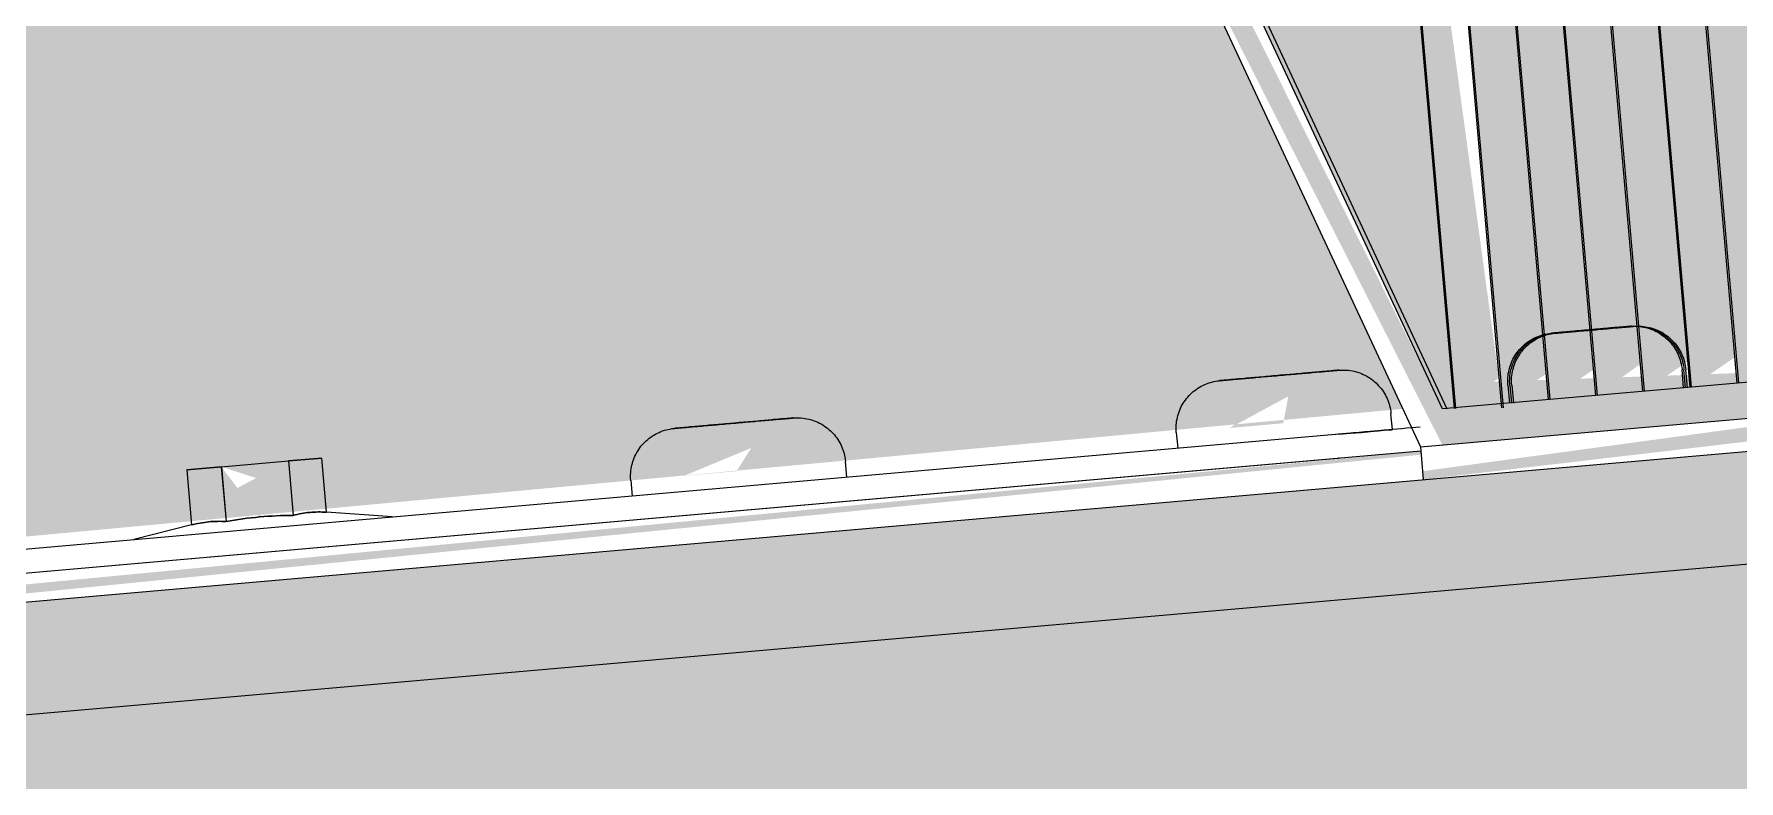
# Model space of a CAD drawing. Header units: millimetres. Extents: x -4612930 to -4329258, y -1064 to 30311.
# Drawn here: x -4376354.3 to -4376211.9, y 16772.5 to 16834.9 of the extents above; entities that cross this region are included whole.
import ezdxf

# ---------------------------------------------------------------- set-up
doc = ezdxf.new("R2010")
doc.units = ezdxf.units.MM
doc.layers.add('A-ROOF', color=132, linetype='Continuous', lineweight=5)
doc.layers.add('Q-SPCQ', color=91, linetype='Continuous', lineweight=5)

# ---------------------------------------------------------------- blocks, each defined once
blk = doc.blocks.new('Static Line_Sayfa_Metal Deck_Pan Mount - Up to 15 _ pitch - Max 2 Users-1847625-NORTH EAST')
at = {"layer": 'Q-SPCQ'}
for points in [[(4322734.25, 16781.07), (4322779.68, 16787.24), (4322792.88, 16836.48), (4322933.7, 16846.96), (4322957.24, 16800.58), (4323000.24, 16804.34), (4322997.73, 16807.13), (4322956.27, 16805.67), (4322933.28, 16851.77), (4322789.92, 16837.03), (4322776.73, 16787.8), (4322733.99, 16784.06)], [(4322962.28, 16804.03), (4322965.9, 16806.51), (4322961.98, 16851.39), (4322958.3, 16849.39), (4322962.25, 16804.34)], [(4322966.22, 16804.38), (4322969.84, 16806.86), (4322965.95, 16851.39), (4322962.27, 16849.39), (4322966.2, 16804.58)], [(4322970.16, 16804.72), (4322973.77, 16807.33), (4322969.92, 16851.39), (4322966.24, 16849.39), (4322969.97, 16806.87)], [(4322974.1, 16805.06), (4322977.72, 16807.54), (4322973.89, 16851.39), (4322970.21, 16849.36), (4322973.91, 16807.21)], [(4322978.03, 16805.41), (4322981.65, 16807.89), (4322977.86, 16851.39), (4322974.18, 16849.39), (4322977.87, 16807.33)], [(4322981.97, 16805.75), (4322985.59, 16808.23), (4322981.83, 16851.39), (4322978.15, 16849.39), (4322981.83, 16807.33)], [(4322958.34, 16803.69), (4322961.96, 16806.17), (4322955.83, 16851.19), (4322954.34, 16849.39), (4322958.3, 16804.19)], [(4322973.97, 16805.05), (4322973.9, 16807.33), (4322973.78, 16807.2)], [(4322977.9, 16805.4), (4322977.85, 16807.55), (4322977.74, 16807.33)], [(4322981.84, 16805.74), (4322981.78, 16807.9), (4322981.7, 16807.33)], [(4322958.21, 16803.67), (4322958.15, 16805.84), (4322958.15, 16804.34)], [(4322962.15, 16804.02), (4322962.09, 16806.18), (4322962.12, 16804.34)], [(4322966.09, 16804.36), (4322966.03, 16806.52), (4322965.9, 16806.51)], [(4322970.03, 16804.71), (4322969.97, 16806.87), (4322969.84, 16806.86)], [(4322939.5, 16802), (4322944.38, 16804.64), (4322941.82, 16803.59), (4322940.07, 16802.39)], [(4322955.65, 16797.69), (4323000.36, 16802.93), (4322997.95, 16804.14), (4322955.59, 16798.39), (4322955.65, 16797.7)], [(4322779.61, 16782.29), (4322955.47, 16799.77), (4322955.41, 16800.06), (4322779.52, 16783.27)], [(4322893.93, 16798.01), (4322898.79, 16800.66), (4322897.32, 16800.33)], [(4322858.45, 16794.57), (4322860.86, 16799.25), (4322856.61, 16796.99)]]:
    blk.add_hatch(color=256, dxfattribs=at).paths.add_polyline_path(points)
h = blk.add_hatch(color=256, dxfattribs=at)
h.paths.add_polyline_path([(4322758.97, 16786.24), (4322772.47, 16789.65), (4322773.45, 16789.74), (4322777.34, 16790.08), (4322789.92, 16837.03), (4322754.81, 16833.95), (4322758.84, 16787.8)])
h.paths.add_polyline_path([(4322779.74, 16787.45), (4322953.93, 16803.59), (4322932.88, 16848.73), (4322792.88, 16836.48), (4322779.83, 16787.8)])
h.paths.add_polyline_path([(4322814.24, 16791.04), (4322819.58, 16793.47), (4322819.18, 16791.47)])
h.paths.add_polyline_path([(4322858.45, 16794.57), (4322855.26, 16798.76), (4322859.84, 16797.27)])
h.paths.add_polyline_path([(4322893.93, 16798.01), (4322899.52, 16800.33), (4322898.3, 16798.39)])
h.paths.add_polyline_path([(4322939.5, 16802), (4322944.38, 16804.64), (4322943.95, 16802.39), (4322941.45, 16802.17)])
h.paths.add_polyline_path([(4322957.24, 16803.59), (4322958.02, 16805.83), (4322954.05, 16851.39), (4322936.19, 16848.73), (4322956.89, 16804.34)])
for p, q in [((4322957.24, 16803.59), (4322934.71, 16851.9)), ((4322935.1, 16851.9), (4322957.62, 16803.6)), ((4322954.05, 16851.39), (4322958.22, 16803.61)), ((4322958.02, 16851.39), (4322962.18, 16803.68)), ((4322961.98, 16851.39), (4322966.09, 16804.36)), ((4322965.95, 16851.39), (4322970.03, 16804.71)), ((4322969.92, 16851.39), (4322973.97, 16805.05)), ((4322973.89, 16851.39), (4322977.9, 16805.4)), ((4322977.86, 16851.39), (4322981.84, 16805.74)), ((4322932.88, 16848.73), (4322955.41, 16800.42)), ((4322954.34, 16849.39), (4322958.35, 16803.61)), ((4322958.3, 16849.39), (4322962.31, 16803.68)), ((4322962.27, 16849.39), (4322966.22, 16804.38)), ((4322966.24, 16849.39), (4322970.16, 16804.72)), ((4322970.21, 16849.39), (4322974.1, 16805.06)), ((4322974.18, 16849.39), (4322978.03, 16805.41)), ((4322978.15, 16849.39), (4322981.97, 16805.75)), ((4322999.98, 16807.33), (4322957.24, 16803.59)), ((4322977.39, 16805.35), (4322977.26, 16806.84)), ((4322977.55, 16805.35), (4322977.42, 16806.84)), ((4322977.71, 16805.35), (4322977.58, 16806.84)), ((4322955.41, 16800.42), (4323000.24, 16804.34)), ((4322955.41, 16800.42), (4323000.24, 16804.34)), ((4322962.72, 16805.57), (4322962.85, 16804.08)), ((4322962.88, 16805.57), (4322963.01, 16804.08)), ((4322963.04, 16805.57), (4322963.17, 16804.08)), ((4322953.07, 16801.86), (4322952.95, 16803.18)), ((4322948.33, 16801.45), (4322779.54, 16786.68)), ((4322935.02, 16801.61), (4322935.14, 16800.3)), ((4322955.44, 16800.07), (4322779.4, 16784.66)), ((4322955.41, 16800.42), (4322955.65, 16797.69)), ((4322948.51, 16799.46), (4322779.4, 16784.66)), ((4322855.27, 16798.76), (4322852.37, 16798.51)), ((4322852.37, 16798.51), (4322855.26, 16798.76)), ((4322855.26, 16798.76), (4322860.86, 16799.25)), ((4322855.26, 16798.76), (4322855.66, 16794.19)), ((4322855.27, 16798.76), (4322855.67, 16794.19)), ((4322860.86, 16799.25), (4322863.65, 16799.49)), ((4322860.86, 16799.25), (4322861.26, 16794.7)), ((4322863.65, 16799.49), (4322860.87, 16799.25)), ((4322860.87, 16799.25), (4322861.27, 16794.7)), ((4322864.04, 16794.96), (4322863.65, 16799.49)), ((4322907.5, 16797.88), (4322907.39, 16799.19)), ((4322852.37, 16798.51), (4322852.77, 16793.91)), ((4322889.46, 16797.62), (4322889.57, 16796.31)), ((4322869.53, 16794.57), (4322864.04, 16794.96)), ((4322852.78, 16793.91), (4322847.95, 16792.7))]:
    blk.add_line(p, q, dxfattribs=at)
at = {"layer": 'Q-SPCQ', "flags": 128}
for points in [[(4322966.36, 16809.91), (4322966.37, 16809.91), (4322966.38, 16809.91), (4322966.4, 16809.91), (4322966.42, 16809.91), (4322966.45, 16809.91), (4322966.48, 16809.92), (4322966.52, 16809.92), (4322966.57, 16809.92), (4322966.62, 16809.93), (4322966.67, 16809.93), (4322966.73, 16809.94), (4322966.79, 16809.94), (4322966.86, 16809.95), (4322966.93, 16809.96), (4322967.01, 16809.96), (4322967.09, 16809.97), (4322967.17, 16809.98), (4322967.26, 16809.98), (4322967.35, 16809.99), (4322967.45, 16810), (4322967.55, 16810.01), (4322967.65, 16810.02), (4322967.76, 16810.03), (4322967.87, 16810.04), (4322967.98, 16810.05), (4322968.09, 16810.06), (4322968.21, 16810.07), (4322968.33, 16810.08), (4322968.45, 16810.09), (4322968.57, 16810.1), (4322968.7, 16810.11), (4322968.83, 16810.12), (4322968.95, 16810.13), (4322969.08, 16810.14), (4322969.21, 16810.16), (4322969.34, 16810.17), (4322969.48, 16810.18), (4322969.61, 16810.19), (4322969.64, 16810.19)], [(4322969.64, 16810.19), (4322969.51, 16810.18), (4322969.38, 16810.17), (4322969.25, 16810.16), (4322969.12, 16810.15), (4322968.99, 16810.14), (4322968.86, 16810.12), (4322968.73, 16810.11), (4322968.61, 16810.1), (4322968.48, 16810.09), (4322968.36, 16810.08), (4322968.24, 16810.07), (4322968.12, 16810.06), (4322968.01, 16810.05), (4322967.89, 16810.04), (4322967.79, 16810.03), (4322967.68, 16810.02), (4322967.57, 16810.01), (4322967.47, 16810), (4322967.38, 16809.99), (4322967.28, 16809.99), (4322967.19, 16809.98), (4322967.11, 16809.97), (4322967.03, 16809.96), (4322966.95, 16809.96), (4322966.88, 16809.95), (4322966.81, 16809.95), (4322966.74, 16809.94), (4322966.68, 16809.93), (4322966.63, 16809.93), (4322966.58, 16809.93), (4322966.53, 16809.92), (4322966.49, 16809.92), (4322966.46, 16809.91), (4322966.43, 16809.91), (4322966.4, 16809.91), (4322966.38, 16809.91), (4322966.37, 16809.91), (4322966.36, 16809.91)], [(4322966.52, 16809.91), (4322966.53, 16809.91), (4322966.54, 16809.91), (4322966.56, 16809.91), (4322966.58, 16809.91), (4322966.61, 16809.91), (4322966.64, 16809.92), (4322966.68, 16809.92), (4322966.73, 16809.92), (4322966.78, 16809.93), (4322966.83, 16809.93), (4322966.89, 16809.94), (4322966.95, 16809.94), (4322967.02, 16809.95), (4322967.09, 16809.96), (4322967.17, 16809.96), (4322967.25, 16809.97), (4322967.33, 16809.98), (4322967.42, 16809.98), (4322967.51, 16809.99), (4322967.61, 16810), (4322967.71, 16810.01), (4322967.81, 16810.02), (4322967.92, 16810.03), (4322968.03, 16810.04), (4322968.14, 16810.05), (4322968.25, 16810.06), (4322968.37, 16810.07), (4322968.49, 16810.08), (4322968.61, 16810.09), (4322968.73, 16810.1), (4322968.86, 16810.11), (4322968.99, 16810.12), (4322969.11, 16810.13), (4322969.24, 16810.14), (4322969.37, 16810.16), (4322969.5, 16810.17), (4322969.63, 16810.18), (4322969.77, 16810.19), (4322969.8, 16810.19)], [(4322969.8, 16810.19), (4322969.67, 16810.18), (4322969.54, 16810.17), (4322969.41, 16810.16), (4322969.28, 16810.15), (4322969.15, 16810.14), (4322969.02, 16810.12), (4322968.89, 16810.11), (4322968.77, 16810.1), (4322968.64, 16810.09), (4322968.52, 16810.08), (4322968.4, 16810.07), (4322968.28, 16810.06), (4322968.17, 16810.05), (4322968.05, 16810.04), (4322967.94, 16810.03), (4322967.84, 16810.02), (4322967.73, 16810.01), (4322967.63, 16810), (4322967.54, 16809.99), (4322967.44, 16809.99), (4322967.35, 16809.98), (4322967.27, 16809.97), (4322967.19, 16809.96), (4322967.11, 16809.96), (4322967.04, 16809.95), (4322966.97, 16809.95), (4322966.9, 16809.94), (4322966.84, 16809.93), (4322966.79, 16809.93), (4322966.74, 16809.93), (4322966.69, 16809.92), (4322966.65, 16809.92), (4322966.62, 16809.91), (4322966.59, 16809.91), (4322966.56, 16809.91), (4322966.54, 16809.91), (4322966.53, 16809.91), (4322966.52, 16809.91)], [(4322966.68, 16809.91), (4322966.69, 16809.91), (4322966.7, 16809.91), (4322966.72, 16809.91), (4322966.74, 16809.91), (4322966.77, 16809.91), (4322966.8, 16809.92), (4322966.84, 16809.92), (4322966.89, 16809.92), (4322966.93, 16809.93), (4322966.99, 16809.93), (4322967.05, 16809.94), (4322967.11, 16809.94), (4322967.18, 16809.95), (4322967.25, 16809.96), (4322967.33, 16809.96), (4322967.41, 16809.97), (4322967.49, 16809.98), (4322967.58, 16809.98), (4322967.67, 16809.99), (4322967.77, 16810), (4322967.87, 16810.01), (4322967.97, 16810.02), (4322968.08, 16810.03), (4322968.19, 16810.04), (4322968.3, 16810.05), (4322968.41, 16810.06), (4322968.53, 16810.07), (4322968.65, 16810.08), (4322968.77, 16810.09), (4322968.89, 16810.1), (4322969.02, 16810.11), (4322969.15, 16810.12), (4322969.27, 16810.13), (4322969.4, 16810.14), (4322969.53, 16810.16), (4322969.66, 16810.17), (4322969.79, 16810.18), (4322969.93, 16810.19), (4322969.96, 16810.19)], [(4322969.96, 16810.19), (4322969.83, 16810.18), (4322969.7, 16810.17), (4322969.57, 16810.16), (4322969.44, 16810.15), (4322969.31, 16810.14), (4322969.18, 16810.12), (4322969.05, 16810.11), (4322968.93, 16810.1), (4322968.8, 16810.09), (4322968.68, 16810.08), (4322968.56, 16810.07), (4322968.44, 16810.06), (4322968.33, 16810.05), (4322968.21, 16810.04), (4322968.1, 16810.03), (4322968, 16810.02), (4322967.89, 16810.01), (4322967.79, 16810), (4322967.7, 16809.99), (4322967.6, 16809.99), (4322967.51, 16809.98), (4322967.43, 16809.97), (4322967.35, 16809.96), (4322967.27, 16809.96), (4322967.19, 16809.95), (4322967.13, 16809.95), (4322967.06, 16809.94), (4322967, 16809.93), (4322966.95, 16809.93), (4322966.9, 16809.93), (4322966.85, 16809.92), (4322966.81, 16809.92), (4322966.78, 16809.91), (4322966.75, 16809.91), (4322966.72, 16809.91), (4322966.7, 16809.91), (4322966.69, 16809.91), (4322966.68, 16809.91)], [(4322972.92, 16810.48), (4322972.92, 16810.48), (4322972.9, 16810.48), (4322972.89, 16810.48), (4322972.86, 16810.47), (4322972.83, 16810.47), (4322972.8, 16810.47), (4322972.76, 16810.47), (4322972.72, 16810.46), (4322972.67, 16810.46), (4322972.61, 16810.45), (4322972.56, 16810.45), (4322972.49, 16810.44), (4322972.43, 16810.44), (4322972.35, 16810.43), (4322972.28, 16810.42), (4322972.2, 16810.42), (4322972.11, 16810.41), (4322972.02, 16810.4), (4322971.93, 16810.39), (4322971.83, 16810.38), (4322971.74, 16810.38), (4322971.63, 16810.37), (4322971.53, 16810.36), (4322971.42, 16810.35), (4322971.31, 16810.34), (4322971.19, 16810.33), (4322971.07, 16810.32), (4322970.95, 16810.31), (4322970.83, 16810.3), (4322970.71, 16810.29), (4322970.58, 16810.28), (4322970.46, 16810.26), (4322970.33, 16810.25), (4322970.2, 16810.24), (4322970.07, 16810.23), (4322969.94, 16810.22), (4322969.81, 16810.21), (4322969.68, 16810.2), (4322969.64, 16810.19)], [(4322969.64, 16810.19), (4322969.78, 16810.2), (4322969.91, 16810.22), (4322970.04, 16810.23), (4322970.17, 16810.24), (4322970.3, 16810.25), (4322970.43, 16810.26), (4322970.55, 16810.27), (4322970.68, 16810.28), (4322970.8, 16810.29), (4322970.92, 16810.3), (4322971.04, 16810.32), (4322971.16, 16810.33), (4322971.28, 16810.34), (4322971.39, 16810.35), (4322971.5, 16810.36), (4322971.61, 16810.36), (4322971.71, 16810.37), (4322971.81, 16810.38), (4322971.91, 16810.39), (4322972, 16810.4), (4322972.09, 16810.41), (4322972.18, 16810.41), (4322972.26, 16810.42), (4322972.33, 16810.43), (4322972.41, 16810.43), (4322972.48, 16810.44), (4322972.54, 16810.45), (4322972.6, 16810.45), (4322972.66, 16810.46), (4322972.71, 16810.46), (4322972.75, 16810.46), (4322972.79, 16810.47), (4322972.83, 16810.47), (4322972.86, 16810.47), (4322972.88, 16810.48), (4322972.9, 16810.48), (4322972.91, 16810.48), (4322972.92, 16810.48)], [(4322973.08, 16810.48), (4322973.08, 16810.48), (4322973.06, 16810.48), (4322973.04, 16810.48), (4322973.02, 16810.47), (4322972.99, 16810.47), (4322972.96, 16810.47), (4322972.92, 16810.47), (4322972.88, 16810.46), (4322972.83, 16810.46), (4322972.77, 16810.45), (4322972.72, 16810.45), (4322972.65, 16810.44), (4322972.59, 16810.44), (4322972.51, 16810.43), (4322972.44, 16810.42), (4322972.36, 16810.42), (4322972.27, 16810.41), (4322972.18, 16810.4), (4322972.09, 16810.39), (4322971.99, 16810.38), (4322971.89, 16810.38), (4322971.79, 16810.37), (4322971.69, 16810.36), (4322971.58, 16810.35), (4322971.46, 16810.34), (4322971.35, 16810.33), (4322971.23, 16810.32), (4322971.11, 16810.31), (4322970.99, 16810.3), (4322970.87, 16810.29), (4322970.74, 16810.28), (4322970.62, 16810.26), (4322970.49, 16810.25), (4322970.36, 16810.24), (4322970.23, 16810.23), (4322970.1, 16810.22), (4322969.97, 16810.21), (4322969.84, 16810.2), (4322969.8, 16810.19)], [(4322969.8, 16810.19), (4322969.94, 16810.2), (4322970.07, 16810.22), (4322970.2, 16810.23), (4322970.33, 16810.24), (4322970.46, 16810.25), (4322970.58, 16810.26), (4322970.71, 16810.27), (4322970.84, 16810.28), (4322970.96, 16810.29), (4322971.08, 16810.3), (4322971.2, 16810.32), (4322971.32, 16810.33), (4322971.44, 16810.34), (4322971.55, 16810.35), (4322971.66, 16810.36), (4322971.77, 16810.36), (4322971.87, 16810.37), (4322971.97, 16810.38), (4322972.07, 16810.39), (4322972.16, 16810.4), (4322972.25, 16810.41), (4322972.34, 16810.41), (4322972.42, 16810.42), (4322972.49, 16810.43), (4322972.57, 16810.43), (4322972.64, 16810.44), (4322972.7, 16810.45), (4322972.76, 16810.45), (4322972.81, 16810.46), (4322972.86, 16810.46), (4322972.91, 16810.46), (4322972.95, 16810.47), (4322972.98, 16810.47), (4322973.01, 16810.47), (4322973.04, 16810.48), (4322973.06, 16810.48), (4322973.07, 16810.48), (4322973.08, 16810.48)], [(4322973.24, 16810.48), (4322973.24, 16810.48), (4322973.22, 16810.48), (4322973.2, 16810.48), (4322973.18, 16810.47), (4322973.15, 16810.47), (4322973.12, 16810.47), (4322973.08, 16810.47), (4322973.04, 16810.46), (4322972.99, 16810.46), (4322972.93, 16810.45), (4322972.87, 16810.45), (4322972.81, 16810.44), (4322972.74, 16810.44), (4322972.67, 16810.43), (4322972.6, 16810.42), (4322972.52, 16810.42), (4322972.43, 16810.41), (4322972.34, 16810.4), (4322972.25, 16810.39), (4322972.15, 16810.38), (4322972.05, 16810.38), (4322971.95, 16810.37), (4322971.85, 16810.36), (4322971.74, 16810.35), (4322971.62, 16810.34), (4322971.51, 16810.33), (4322971.39, 16810.32), (4322971.27, 16810.31), (4322971.15, 16810.3), (4322971.03, 16810.29), (4322970.9, 16810.28), (4322970.78, 16810.26), (4322970.65, 16810.25), (4322970.52, 16810.24), (4322970.39, 16810.23), (4322970.26, 16810.22), (4322970.13, 16810.21), (4322970, 16810.2), (4322969.96, 16810.19)], [(4322969.96, 16810.19), (4322970.09, 16810.2), (4322970.23, 16810.22), (4322970.36, 16810.23), (4322970.49, 16810.24), (4322970.62, 16810.25), (4322970.74, 16810.26), (4322970.87, 16810.27), (4322971, 16810.28), (4322971.12, 16810.29), (4322971.24, 16810.3), (4322971.36, 16810.32), (4322971.48, 16810.33), (4322971.6, 16810.34), (4322971.71, 16810.35), (4322971.82, 16810.36), (4322971.92, 16810.36), (4322972.03, 16810.37), (4322972.13, 16810.38), (4322972.23, 16810.39), (4322972.32, 16810.4), (4322972.41, 16810.41), (4322972.49, 16810.41), (4322972.58, 16810.42), (4322972.65, 16810.43), (4322972.73, 16810.43), (4322972.8, 16810.44), (4322972.86, 16810.45), (4322972.92, 16810.45), (4322972.97, 16810.46), (4322973.02, 16810.46), (4322973.07, 16810.46), (4322973.11, 16810.47), (4322973.14, 16810.47), (4322973.17, 16810.47), (4322973.2, 16810.48), (4322973.22, 16810.48), (4322973.23, 16810.48), (4322973.24, 16810.48)], [(4322972.93, 16810.48), (4322973.09, 16810.49), (4322973.25, 16810.5), (4322973.41, 16810.49), (4322973.57, 16810.49), (4322973.73, 16810.47), (4322973.88, 16810.45), (4322974.04, 16810.42), (4322974.2, 16810.39), (4322974.35, 16810.35), (4322974.51, 16810.3), (4322974.66, 16810.25), (4322974.81, 16810.19), (4322974.95, 16810.13), (4322975.1, 16810.06), (4322975.24, 16809.98), (4322975.38, 16809.9), (4322975.51, 16809.81), (4322975.64, 16809.72), (4322975.77, 16809.62), (4322975.89, 16809.52), (4322976.01, 16809.41), (4322976.13, 16809.3), (4322976.24, 16809.19), (4322976.34, 16809.07), (4322976.44, 16808.94), (4322976.54, 16808.81), (4322976.63, 16808.68), (4322976.71, 16808.55), (4322976.79, 16808.41), (4322976.86, 16808.26), (4322976.93, 16808.12), (4322976.99, 16807.97), (4322977.05, 16807.82), (4322977.1, 16807.67), (4322977.14, 16807.52), (4322977.18, 16807.36), (4322977.21, 16807.2), (4322977.24, 16807.05), (4322977.26, 16806.89), (4322977.26, 16806.84)], [(4322973.09, 16810.48), (4322973.25, 16810.49), (4322973.41, 16810.5), (4322973.57, 16810.49), (4322973.73, 16810.49), (4322973.89, 16810.47), (4322974.04, 16810.45), (4322974.2, 16810.42), (4322974.36, 16810.39), (4322974.51, 16810.35), (4322974.67, 16810.3), (4322974.82, 16810.25), (4322974.97, 16810.19), (4322975.11, 16810.13), (4322975.26, 16810.06), (4322975.4, 16809.98), (4322975.54, 16809.9), (4322975.67, 16809.81), (4322975.8, 16809.72), (4322975.93, 16809.62), (4322976.05, 16809.52), (4322976.17, 16809.41), (4322976.28, 16809.3), (4322976.39, 16809.19), (4322976.5, 16809.07), (4322976.6, 16808.94), (4322976.7, 16808.81), (4322976.79, 16808.68), (4322976.87, 16808.55), (4322976.95, 16808.41), (4322977.02, 16808.26), (4322977.09, 16808.12), (4322977.15, 16807.97), (4322977.21, 16807.82), (4322977.26, 16807.67), (4322977.3, 16807.52), (4322977.34, 16807.36), (4322977.37, 16807.2), (4322977.4, 16807.05), (4322977.42, 16806.89), (4322977.42, 16806.84)], [(4322973.25, 16810.48), (4322973.41, 16810.49), (4322973.57, 16810.5), (4322973.73, 16810.49), (4322973.89, 16810.49), (4322974.04, 16810.47), (4322974.2, 16810.45), (4322974.36, 16810.42), (4322974.52, 16810.39), (4322974.67, 16810.35), (4322974.83, 16810.3), (4322974.98, 16810.25), (4322975.13, 16810.19), (4322975.27, 16810.13), (4322975.42, 16810.06), (4322975.56, 16809.98), (4322975.69, 16809.9), (4322975.83, 16809.81), (4322975.96, 16809.72), (4322976.09, 16809.62), (4322976.21, 16809.52), (4322976.33, 16809.41), (4322976.44, 16809.3), (4322976.55, 16809.19), (4322976.66, 16809.07), (4322976.76, 16808.94), (4322976.85, 16808.81), (4322976.94, 16808.68), (4322977.03, 16808.55), (4322977.11, 16808.41), (4322977.18, 16808.26), (4322977.25, 16808.12), (4322977.31, 16807.97), (4322977.37, 16807.82), (4322977.42, 16807.67), (4322977.46, 16807.52), (4322977.5, 16807.36), (4322977.53, 16807.2), (4322977.56, 16807.05), (4322977.58, 16806.89), (4322977.58, 16806.84)], [(4322962.72, 16805.57), (4322962.71, 16805.73), (4322962.71, 16805.89), (4322962.71, 16806.05), (4322962.72, 16806.21), (4322962.73, 16806.37), (4322962.75, 16806.53), (4322962.78, 16806.69), (4322962.81, 16806.84), (4322962.85, 16807), (4322962.9, 16807.15), (4322962.95, 16807.3), (4322963.01, 16807.45), (4322963.07, 16807.6), (4322963.14, 16807.74), (4322963.22, 16807.88), (4322963.3, 16808.02), (4322963.39, 16808.16), (4322963.48, 16808.29), (4322963.58, 16808.41), (4322963.68, 16808.54), (4322963.79, 16808.66), (4322963.9, 16808.77), (4322964.01, 16808.88), (4322964.13, 16808.99), (4322964.26, 16809.09), (4322964.39, 16809.18), (4322964.52, 16809.27), (4322964.66, 16809.36), (4322964.79, 16809.43), (4322964.94, 16809.51), (4322965.08, 16809.58), (4322965.23, 16809.64), (4322965.38, 16809.69), (4322965.53, 16809.74), (4322965.68, 16809.79), (4322965.84, 16809.83), (4322966, 16809.86), (4322966.15, 16809.88), (4322966.31, 16809.9), (4322966.36, 16809.91)], [(4322962.88, 16805.57), (4322962.87, 16805.73), (4322962.86, 16805.89), (4322962.87, 16806.05), (4322962.88, 16806.21), (4322962.89, 16806.37), (4322962.91, 16806.53), (4322962.94, 16806.69), (4322962.97, 16806.84), (4322963.01, 16807), (4322963.06, 16807.15), (4322963.11, 16807.3), (4322963.17, 16807.45), (4322963.23, 16807.6), (4322963.3, 16807.74), (4322963.38, 16807.88), (4322963.46, 16808.02), (4322963.55, 16808.16), (4322963.64, 16808.29), (4322963.74, 16808.41), (4322963.84, 16808.54), (4322963.95, 16808.66), (4322964.06, 16808.77), (4322964.17, 16808.88), (4322964.29, 16808.99), (4322964.42, 16809.09), (4322964.55, 16809.18), (4322964.68, 16809.27), (4322964.81, 16809.36), (4322964.95, 16809.43), (4322965.1, 16809.51), (4322965.24, 16809.58), (4322965.39, 16809.64), (4322965.54, 16809.69), (4322965.69, 16809.74), (4322965.84, 16809.79), (4322966, 16809.83), (4322966.16, 16809.86), (4322966.31, 16809.88), (4322966.47, 16809.9), (4322966.52, 16809.91)], [(4322963.04, 16805.57), (4322963.03, 16805.73), (4322963.02, 16805.89), (4322963.03, 16806.05), (4322963.03, 16806.21), (4322963.05, 16806.37), (4322963.07, 16806.53), (4322963.1, 16806.69), (4322963.13, 16806.84), (4322963.17, 16807), (4322963.22, 16807.15), (4322963.27, 16807.3), (4322963.33, 16807.45), (4322963.39, 16807.6), (4322963.46, 16807.74), (4322963.54, 16807.88), (4322963.62, 16808.02), (4322963.71, 16808.16), (4322963.8, 16808.29), (4322963.9, 16808.41), (4322964, 16808.54), (4322964.1, 16808.66), (4322964.22, 16808.77), (4322964.33, 16808.88), (4322964.45, 16808.99), (4322964.58, 16809.09), (4322964.71, 16809.18), (4322964.84, 16809.27), (4322964.97, 16809.36), (4322965.11, 16809.43), (4322965.26, 16809.51), (4322965.4, 16809.58), (4322965.55, 16809.64), (4322965.7, 16809.69), (4322965.85, 16809.74), (4322966, 16809.79), (4322966.16, 16809.83), (4322966.32, 16809.86), (4322966.47, 16809.88), (4322966.63, 16809.9), (4322966.68, 16809.91)], [(4322935.02, 16801.61), (4322935.01, 16801.77), (4322935.01, 16801.93), (4322935.01, 16802.09), (4322935.02, 16802.25), (4322935.03, 16802.41), (4322935.05, 16802.57), (4322935.08, 16802.72), (4322935.11, 16802.88), (4322935.15, 16803.04), (4322935.2, 16803.19), (4322935.25, 16803.34), (4322935.31, 16803.49), (4322935.37, 16803.64), (4322935.44, 16803.78), (4322935.52, 16803.92), (4322935.6, 16804.06), (4322935.69, 16804.19), (4322935.78, 16804.33), (4322935.88, 16804.45), (4322935.98, 16804.58), (4322936.09, 16804.7), (4322936.2, 16804.81), (4322936.32, 16804.92), (4322936.44, 16805.03), (4322936.56, 16805.13), (4322936.69, 16805.22), (4322936.82, 16805.31), (4322936.96, 16805.4), (4322937.1, 16805.48), (4322937.24, 16805.55), (4322937.39, 16805.62), (4322937.53, 16805.68), (4322937.68, 16805.74), (4322937.84, 16805.79), (4322937.99, 16805.83), (4322938.15, 16805.87), (4322938.3, 16805.9), (4322938.46, 16805.92), (4322938.62, 16805.94), (4322938.66, 16805.95)], [(4322948.61, 16806.82), (4322948.59, 16806.82), (4322948.57, 16806.82), (4322948.55, 16806.81), (4322948.51, 16806.81), (4322948.47, 16806.81), (4322948.42, 16806.8), (4322948.36, 16806.8), (4322948.29, 16806.79), (4322948.22, 16806.78), (4322948.14, 16806.78), (4322948.05, 16806.77), (4322947.95, 16806.76), (4322947.85, 16806.75), (4322947.74, 16806.74), (4322947.62, 16806.73), (4322947.5, 16806.72), (4322947.37, 16806.71), (4322947.24, 16806.7), (4322947.1, 16806.69), (4322946.95, 16806.67), (4322946.8, 16806.66), (4322946.65, 16806.65), (4322946.49, 16806.63), (4322946.32, 16806.62), (4322946.15, 16806.6), (4322945.98, 16806.59), (4322945.8, 16806.57), (4322945.62, 16806.56), (4322945.44, 16806.54), (4322945.25, 16806.52), (4322945.06, 16806.51), (4322944.87, 16806.49), (4322944.67, 16806.47), (4322944.48, 16806.46), (4322944.28, 16806.44), (4322944.08, 16806.42), (4322943.89, 16806.41), (4322943.69, 16806.39), (4322943.49, 16806.37), (4322943.29, 16806.35), (4322943.09, 16806.34), (4322942.89, 16806.32), (4322942.7, 16806.3), (4322942.5, 16806.28), (4322942.31, 16806.27), (4322942.12, 16806.25), (4322941.93, 16806.23), (4322941.75, 16806.22), (4322941.56, 16806.2), (4322941.38, 16806.19), (4322941.21, 16806.17), (4322941.04, 16806.16), (4322940.87, 16806.14), (4322940.71, 16806.13), (4322940.55, 16806.11), (4322940.4, 16806.1), (4322940.25, 16806.09), (4322940.1, 16806.07), (4322939.97, 16806.06), (4322939.84, 16806.05), (4322939.71, 16806.04), (4322939.59, 16806.03), (4322939.48, 16806.02), (4322939.37, 16806.01), (4322939.27, 16806), (4322939.18, 16805.99), (4322939.1, 16805.99), (4322939.02, 16805.98), (4322938.95, 16805.97), (4322938.89, 16805.97), (4322938.83, 16805.96), (4322938.78, 16805.96), (4322938.74, 16805.96), (4322938.71, 16805.95), (4322938.69, 16805.95), (4322938.67, 16805.95), (4322938.66, 16805.95)], [(4322938.67, 16805.95), (4322938.68, 16805.95), (4322938.7, 16805.95), (4322938.73, 16805.95), (4322938.76, 16805.96), (4322938.81, 16805.96), (4322938.86, 16805.96), (4322938.92, 16805.97), (4322938.98, 16805.98), (4322939.06, 16805.98), (4322939.14, 16805.99), (4322939.23, 16806), (4322939.32, 16806.01), (4322939.42, 16806.01), (4322939.53, 16806.02), (4322939.65, 16806.03), (4322939.77, 16806.04), (4322939.9, 16806.06), (4322940.03, 16806.07), (4322940.17, 16806.08), (4322940.32, 16806.09), (4322940.47, 16806.11), (4322940.63, 16806.12), (4322940.79, 16806.13), (4322940.95, 16806.15), (4322941.12, 16806.16), (4322941.3, 16806.18), (4322941.47, 16806.19), (4322941.65, 16806.21), (4322941.84, 16806.23), (4322942.02, 16806.24), (4322942.21, 16806.26), (4322942.41, 16806.28), (4322942.6, 16806.29), (4322942.79, 16806.31), (4322942.99, 16806.33), (4322943.19, 16806.34), (4322943.39, 16806.36), (4322943.59, 16806.38), (4322943.79, 16806.4), (4322943.98, 16806.41), (4322944.18, 16806.43), (4322944.38, 16806.45), (4322944.58, 16806.46), (4322944.77, 16806.48), (4322944.96, 16806.5), (4322945.15, 16806.52), (4322945.34, 16806.53), (4322945.53, 16806.55), (4322945.71, 16806.56), (4322945.89, 16806.58), (4322946.06, 16806.6), (4322946.24, 16806.61), (4322946.4, 16806.62), (4322946.57, 16806.64), (4322946.73, 16806.65), (4322946.88, 16806.67), (4322947.03, 16806.68), (4322947.17, 16806.69), (4322947.31, 16806.7), (4322947.44, 16806.72), (4322947.56, 16806.73), (4322947.68, 16806.74), (4322947.79, 16806.75), (4322947.9, 16806.76), (4322948, 16806.76), (4322948.09, 16806.77), (4322948.18, 16806.78), (4322948.25, 16806.79), (4322948.32, 16806.79), (4322948.39, 16806.8), (4322948.44, 16806.8), (4322948.49, 16806.81), (4322948.53, 16806.81), (4322948.56, 16806.81), (4322948.59, 16806.82), (4322948.6, 16806.82), (4322948.61, 16806.82)], [(4322948.61, 16806.82), (4322948.77, 16806.83), (4322948.93, 16806.83), (4322949.09, 16806.83), (4322949.25, 16806.82), (4322949.41, 16806.81), (4322949.57, 16806.79), (4322949.73, 16806.76), (4322949.88, 16806.73), (4322950.04, 16806.69), (4322950.19, 16806.64), (4322950.34, 16806.59), (4322950.49, 16806.53), (4322950.64, 16806.46), (4322950.78, 16806.39), (4322950.93, 16806.32), (4322951.06, 16806.24), (4322951.2, 16806.15), (4322951.33, 16806.06), (4322951.46, 16805.96), (4322951.58, 16805.86), (4322951.7, 16805.75), (4322951.81, 16805.64), (4322951.92, 16805.52), (4322952.03, 16805.4), (4322952.13, 16805.28), (4322952.23, 16805.15), (4322952.32, 16805.02), (4322952.4, 16804.88), (4322952.48, 16804.74), (4322952.55, 16804.6), (4322952.62, 16804.45), (4322952.68, 16804.31), (4322952.74, 16804.16), (4322952.79, 16804), (4322952.83, 16803.85), (4322952.87, 16803.69), (4322952.9, 16803.54), (4322952.93, 16803.38), (4322952.95, 16803.22), (4322952.95, 16803.18)], [(4322889.46, 16797.62), (4322889.44, 16797.78), (4322889.44, 16797.94), (4322889.44, 16798.1), (4322889.45, 16798.26), (4322889.47, 16798.42), (4322889.49, 16798.58), (4322889.51, 16798.74), (4322889.55, 16798.89), (4322889.59, 16799.05), (4322889.63, 16799.2), (4322889.69, 16799.35), (4322889.74, 16799.5), (4322889.81, 16799.65), (4322889.88, 16799.79), (4322889.96, 16799.94), (4322890.04, 16800.07), (4322890.12, 16800.21), (4322890.22, 16800.34), (4322890.31, 16800.47), (4322890.42, 16800.59), (4322890.52, 16800.71), (4322890.63, 16800.82), (4322890.75, 16800.93), (4322890.87, 16801.04), (4322891, 16801.14), (4322891.13, 16801.24), (4322891.26, 16801.33), (4322891.39, 16801.41), (4322891.53, 16801.49), (4322891.68, 16801.56), (4322891.82, 16801.63), (4322891.97, 16801.69), (4322892.12, 16801.75), (4322892.27, 16801.8), (4322892.42, 16801.84), (4322892.58, 16801.88), (4322892.74, 16801.91), (4322892.9, 16801.94), (4322893.05, 16801.96), (4322893.1, 16801.96)], [(4322893.1, 16801.96), (4322893.11, 16801.96), (4322893.13, 16801.96), (4322893.16, 16801.97), (4322893.2, 16801.97), (4322893.24, 16801.97), (4322893.29, 16801.98), (4322893.35, 16801.98), (4322893.42, 16801.99), (4322893.49, 16802), (4322893.57, 16802), (4322893.66, 16802.01), (4322893.76, 16802.02), (4322893.86, 16802.03), (4322893.97, 16802.04), (4322894.08, 16802.05), (4322894.21, 16802.06), (4322894.33, 16802.07), (4322894.47, 16802.08), (4322894.61, 16802.09), (4322894.75, 16802.11), (4322894.91, 16802.12), (4322895.06, 16802.13), (4322895.22, 16802.15), (4322895.39, 16802.16), (4322895.56, 16802.18), (4322895.73, 16802.19), (4322895.91, 16802.21), (4322896.09, 16802.22), (4322896.27, 16802.24), (4322896.46, 16802.26), (4322896.65, 16802.27), (4322896.84, 16802.29), (4322897.03, 16802.31), (4322897.23, 16802.32), (4322897.43, 16802.34), (4322897.62, 16802.36), (4322897.82, 16802.37), (4322898.02, 16802.39), (4322898.22, 16802.41), (4322898.42, 16802.43), (4322898.62, 16802.44), (4322898.81, 16802.46), (4322899.01, 16802.48), (4322899.2, 16802.5), (4322899.4, 16802.51), (4322899.59, 16802.53), (4322899.78, 16802.55), (4322899.96, 16802.56), (4322900.14, 16802.58), (4322900.32, 16802.59), (4322900.5, 16802.61), (4322900.67, 16802.62), (4322900.84, 16802.64), (4322901, 16802.65), (4322901.16, 16802.67), (4322901.31, 16802.68), (4322901.46, 16802.69), (4322901.6, 16802.71), (4322901.74, 16802.72), (4322901.87, 16802.73), (4322902, 16802.74), (4322902.12, 16802.75), (4322902.23, 16802.76), (4322902.34, 16802.77), (4322902.43, 16802.78), (4322902.53, 16802.79), (4322902.61, 16802.79), (4322902.69, 16802.8), (4322902.76, 16802.81), (4322902.82, 16802.81), (4322902.88, 16802.82), (4322902.92, 16802.82), (4322902.96, 16802.82), (4322903, 16802.83), (4322903.02, 16802.83), (4322903.04, 16802.83), (4322903.04, 16802.83)], [(4322903.04, 16802.83), (4322903.03, 16802.83), (4322903.01, 16802.83), (4322902.98, 16802.83), (4322902.95, 16802.82), (4322902.9, 16802.82), (4322902.85, 16802.81), (4322902.79, 16802.81), (4322902.73, 16802.8), (4322902.65, 16802.8), (4322902.57, 16802.79), (4322902.48, 16802.78), (4322902.39, 16802.77), (4322902.28, 16802.77), (4322902.17, 16802.76), (4322902.06, 16802.75), (4322901.94, 16802.73), (4322901.81, 16802.72), (4322901.67, 16802.71), (4322901.53, 16802.7), (4322901.39, 16802.69), (4322901.24, 16802.67), (4322901.08, 16802.66), (4322900.92, 16802.65), (4322900.76, 16802.63), (4322900.59, 16802.62), (4322900.41, 16802.6), (4322900.24, 16802.59), (4322900.05, 16802.57), (4322899.87, 16802.55), (4322899.68, 16802.54), (4322899.49, 16802.52), (4322899.3, 16802.5), (4322899.11, 16802.49), (4322898.91, 16802.47), (4322898.72, 16802.45), (4322898.52, 16802.44), (4322898.32, 16802.42), (4322898.12, 16802.4), (4322897.92, 16802.38), (4322897.72, 16802.37), (4322897.53, 16802.35), (4322897.33, 16802.33), (4322897.13, 16802.31), (4322896.94, 16802.3), (4322896.75, 16802.28), (4322896.55, 16802.26), (4322896.37, 16802.25), (4322896.18, 16802.23), (4322896, 16802.22), (4322895.82, 16802.2), (4322895.64, 16802.18), (4322895.47, 16802.17), (4322895.3, 16802.15), (4322895.14, 16802.14), (4322894.98, 16802.13), (4322894.83, 16802.11), (4322894.68, 16802.1), (4322894.54, 16802.09), (4322894.4, 16802.08), (4322894.27, 16802.06), (4322894.15, 16802.05), (4322894.03, 16802.04), (4322893.91, 16802.03), (4322893.81, 16802.02), (4322893.71, 16802.02), (4322893.62, 16802.01), (4322893.53, 16802), (4322893.45, 16801.99), (4322893.38, 16801.99), (4322893.32, 16801.98), (4322893.27, 16801.98), (4322893.22, 16801.97), (4322893.18, 16801.97), (4322893.15, 16801.97), (4322893.12, 16801.96), (4322893.11, 16801.96), (4322893.1, 16801.96)], [(4322903.05, 16802.83), (4322903.21, 16802.84), (4322903.37, 16802.85), (4322903.53, 16802.84), (4322903.69, 16802.84), (4322903.85, 16802.82), (4322904, 16802.8), (4322904.16, 16802.77), (4322904.32, 16802.74), (4322904.47, 16802.7), (4322904.63, 16802.65), (4322904.78, 16802.6), (4322904.93, 16802.54), (4322905.07, 16802.48), (4322905.22, 16802.41), (4322905.36, 16802.33), (4322905.5, 16802.25), (4322905.63, 16802.16), (4322905.76, 16802.07), (4322905.89, 16801.97), (4322906.01, 16801.87), (4322906.13, 16801.76), (4322906.25, 16801.65), (4322906.36, 16801.54), (4322906.46, 16801.42), (4322906.56, 16801.29), (4322906.66, 16801.16), (4322906.75, 16801.03), (4322906.84, 16800.89), (4322906.91, 16800.75), (4322906.99, 16800.61), (4322907.06, 16800.47), (4322907.12, 16800.32), (4322907.17, 16800.17), (4322907.23, 16800.02), (4322907.27, 16799.86), (4322907.31, 16799.71), (4322907.34, 16799.55), (4322907.36, 16799.39), (4322907.38, 16799.23), (4322907.39, 16799.19)]]:
    blk.add_lwpolyline(points, dxfattribs=at)
at = {"layer": 'Q-SPCQ'}
for centre, major_axis, start_param, end_param in [((4322948.34, 16801.45), (9.96, 0.87), 0.786088, 1.571487), ((4322944.1, 16801.08), (8.97, 0.78), 0.00069, 1.047888), ((4322944.1, 16801.08), (8.97, 0.78), 5.236678, 6.283185), ((4322948.52, 16799.46), (9.96, 0.87), 1.558585, 1.571487)]:
    blk.add_ellipse(centre, major_axis=major_axis, ratio=0.00006, start_param=start_param, end_param=end_param, dxfattribs=at)
for points in [[(4322855.66, 16794.19), (4322856.59, 16794.36), (4322858.45, 16794.61), (4322860.32, 16794.7), (4322861.26, 16794.7)], [(4322861.27, 16794.7), (4322860.33, 16794.7), (4322858.45, 16794.61), (4322856.59, 16794.36), (4322855.67, 16794.19)], [(4322861.26, 16794.7), (4322861.72, 16794.83), (4322862.64, 16794.99), (4322863.57, 16795), (4322864.04, 16794.96)], [(4322864.04, 16794.96), (4322863.57, 16795), (4322862.64, 16794.99), (4322861.72, 16794.83), (4322861.27, 16794.7)], [(4322852.77, 16793.91), (4322853.25, 16794.03), (4322854.2, 16794.2), (4322855.17, 16794.22), (4322855.66, 16794.19)], [(4322855.67, 16794.19), (4322855.18, 16794.22), (4322854.21, 16794.2), (4322853.25, 16794.03), (4322852.77, 16793.91)]]:
    blk.add_open_spline(points, degree=3, dxfattribs=at)
blk = doc.blocks.new('Roof Gutters3 - Roof Gutters-1885272-NORTH EAST')
at = {"layer": 'A-ROOF'}
blk.add_hatch(color=256, dxfattribs=at).paths.add_polyline_path([(4312743.46, 15437.03), (4332576.85, 17171.4), (4332641.23, 17165.8), (4332679.43, 17620.19), (4332571.8, 17629.58), (4312703.91, 15891.31), (4312723.91, 15661.57), (4312744.46, 15661.57), (4312744, 15656.57), (4312724.35, 15656.57), (4312739.47, 15482.9)])
blk.add_line((4332571.9, 17629.59), (4312703.91, 15891.31), dxfattribs=at)

msp = doc.modelspace()

# ---------------------------------------------------------------- hatches: boundary and pattern name
at = {"layer": 'A-ROOF'}
msp.add_hatch(color=256, dxfattribs=at).paths.add_polyline_path([(-4386366.38, 15902.15), (-4366619.23, 17629.4), (-4366513.21, 17621.96), (-4366514.5, 17648.44), (-4386366.38, 15911.57), (-4386366.38, 15904.7)])

# ---------------------------------------------------------------- linework, layer by layer
msp.add_line((-4386366.38, 15911.57), (-4366821.41, 17621.59), dxfattribs=at)

# ---------------------------------------------------------------- block references
msp.add_blockref('Roof Gutters3 - Roof Gutters-1885272-NORTH EAST', (-8699193.93, 0), dxfattribs=at)
at = {"layer": 'Q-SPCQ'}
msp.add_blockref('Static Line_Sayfa_Metal Deck_Pan Mount - Up to 15 _ pitch - Max 2 Users-1847625-NORTH EAST', (-8699193.93, 0), dxfattribs=at)

doc.saveas('drawing.dxf')
